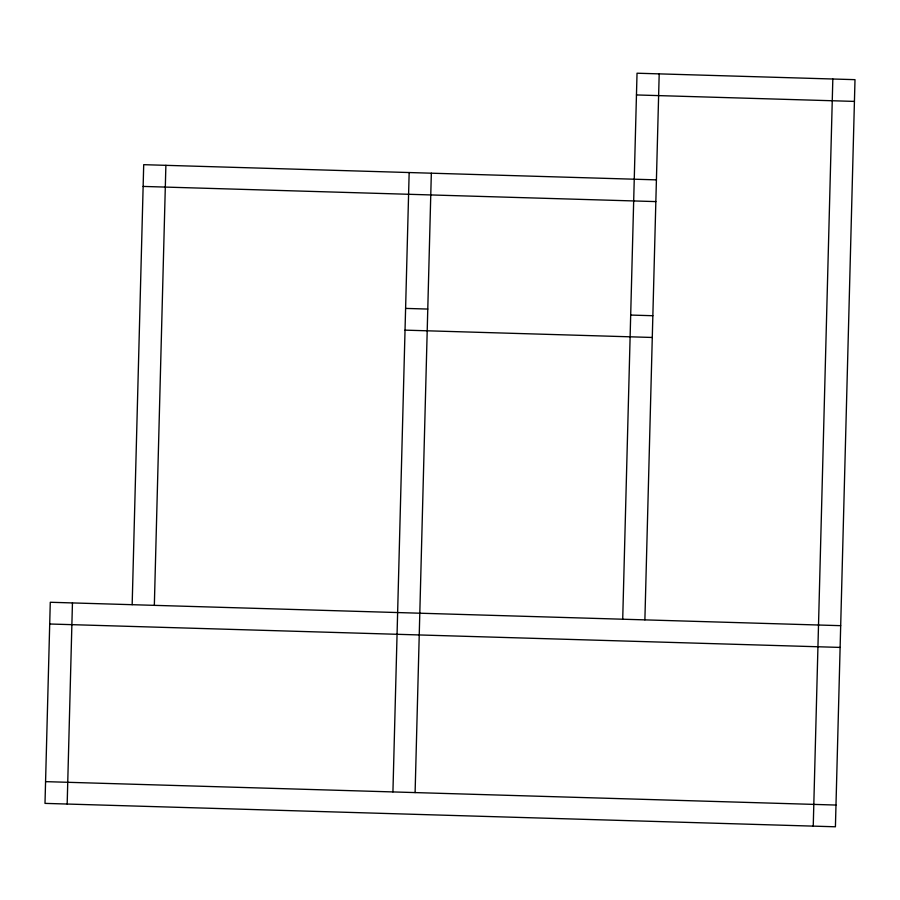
<?xml version="1.0" encoding="UTF-8"?>
<svg xmlns="http://www.w3.org/2000/svg" width="900" height="900" viewBox="0 0 900 900"><rect width="100%" height="100%" fill="white"/><g stroke="black" fill="none" stroke-linecap="round" stroke-linejoin="round"><path stroke-width="1.35" d="M67.174 804.038L72.45 602.921M132.165 604.688L143.707 164.678L656.415 179.865M154.339 605.351L165.881 165.33M392.929 791.921L409.162 172.541M415.103 792.585L431.336 173.194M622.71 619.222L637.031 73.215L855 79.661L835.414 826.785L45 803.385L50.276 602.269L840.69 625.669M644.884 619.875L659.194 73.867M813.24 826.133L832.826 79.009M636.457 94.95L854.426 101.407M143.134 186.424L655.852 201.6M405.608 308.407L427.781 309.06M630.686 315.067L652.86 315.72M405.034 330.142L652.286 337.466M49.703 624.004L840.116 647.415M45.574 781.639L835.976 805.05"/></g></svg>
